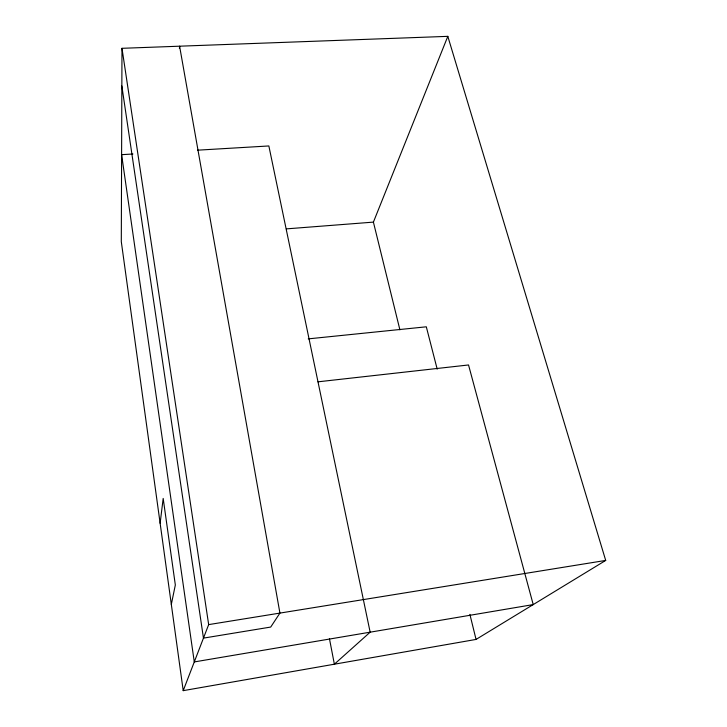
<?xml version="1.0" encoding="UTF-8"?>
<svg xmlns="http://www.w3.org/2000/svg" width="727" height="727" viewBox="0 0 727 727"><rect width="100%" height="100%" fill="white"/><g stroke="black" fill="none" stroke-linecap="round" stroke-linejoin="round"><path stroke-width="1.09" d="M121.982 48.309L121.3 241.691L183.213 690.65L476.049 639.424L605.7 560.426L447.814 36.35L121.982 48.309L208.667 624.611L183.213 690.65M179.424 48.455L179.596 46.192L279.922 613.097L270.708 627.065L203.46 638.124L121.845 85.977M160.131 523.267L163.184 498.431L175.334 584.99L171.318 604.41M399.905 329.84L373.405 222.117L447.814 36.35M208.667 624.611L605.7 560.426M317.99 381.82L468.533 364.963L533.218 604.591L194.282 661.933L121.609 154.669L132.932 153.997M308.248 338.873L426.313 326.805L437.2 369.152M286.356 228.878L373.405 222.117M197.49 150.18L268.854 145.954L370.152 632.181L334.375 664.205L329.44 638.651M469.887 614.37L476.049 639.424"/></g></svg>
